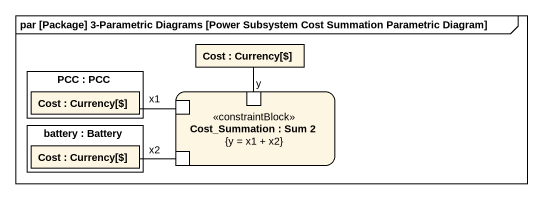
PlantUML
@startuml
mainframe par [Package] 3-Parametric Diagrams [Power Subsystem Cost Summation Parametric Diagram]
rectangle "PCC : PCC" as PCC {
  rectangle "Cost : Currency[$]" as Cost_2
}
rectangle "Cost : Currency[$]" as Cost
rectangle "battery : Battery" as battery {
  rectangle "Cost : Currency[$]" as Cost_3
}
rectangle "Cost_Summation : Sum 2\n{y = x1 + x2}" as Cost_Summation <<constraintBlock>> {
  port x1
  port y
  port x2
}
Cost -- y
Cost_2 -right- x1
x2 -left- Cost_3
@enduml
